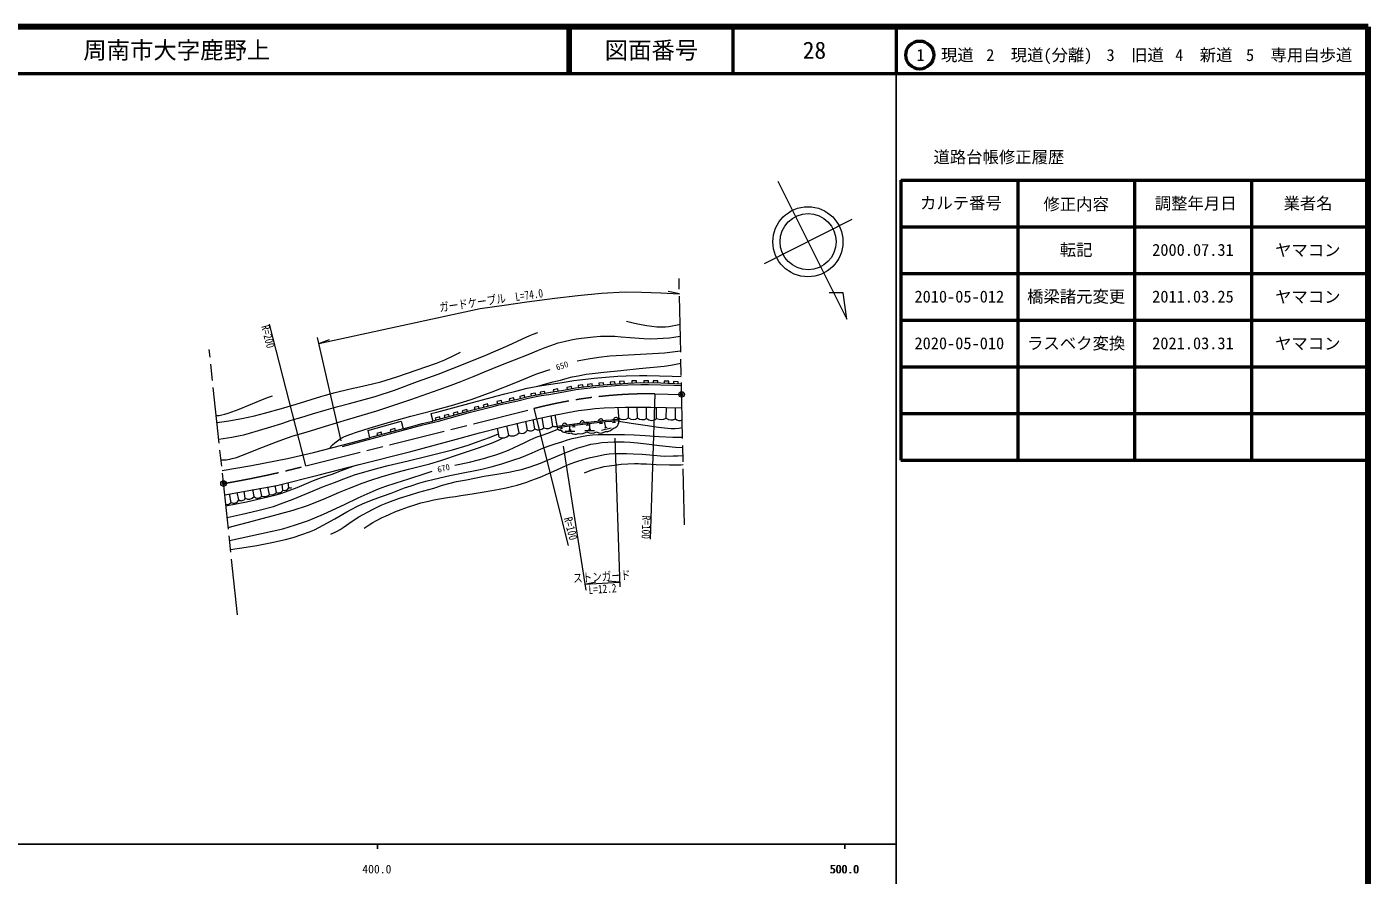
# Model space of a CAD drawing. Units: millimetres, scale not verified. Extents: x 40000 to 680000, y 20000 to 380000.
# Drawn here: x 392934 to 680000, y 198357 to 380000 of the extents above; entities that cross this region are included whole.
import ezdxf
from ezdxf.enums import TextEntityAlignment as Align

# ---------------------------------------------------------------- set-up
doc = ezdxf.new("R2010")
doc.units = ezdxf.units.MM
doc.header["$LTSCALE"] = 1000
doc.header["$PDMODE"] = 32
doc.header["$PDSIZE"] = 500
doc.linetypes.add('CHAIN', pattern=[18.5, 12, -1.5, 3.5, -1.5])
for name, color, linetype, lineweight in [('M-BGD', 7, 'Continuous', 13), ('M-BMK', 2, 'CHAIN', 13), ('M-BMK-SRVR', 3, 'Continuous', 13), ('M-STR-HTXT', 7, 'Continuous', 13), ('M-TTL', 2, 'Continuous', 140), ('M-TTL-BAND', 7, 'Continuous', 25), ('M-TTL-FRAM', 2, 'Continuous', 50), ('M-TTL-LINE', 7, 'Continuous', 50)]:
    doc.layers.add(name, color=color, linetype=linetype, lineweight=lineweight)
doc.layers.add('M-OTRS', color=6, linetype='Continuous')
doc.layers.add('M-TTL-TXT', color=7, linetype='Continuous')
doc.styles.add('ＭＳ ゴシック', font='')
doc.styles.get('ＭＳ ゴシック').set_extended_font_data('MS Gothic')

msp = doc.modelspace()

# ---------------------------------------------------------------- linework, layer by layer
at = {"layer": 'M-BGD'}
for p, q in [((501785, 301578), (500803, 301392)), ((501878, 301086), (501785, 301578)), ((503750, 301949), (502768, 301763)), ((502768, 301763), (502861, 301272)), ((503843, 301457), (503750, 301949)), ((506586, 302458), (505601, 302284)), ((505601, 302284), (505688, 301792)), ((506673, 301966), (506586, 302458)), ((509472, 302972), (508488, 302796)), ((508488, 302796), (508576, 302304)), ((509560, 302480), (509472, 302972)), ((511949, 303312), (510956, 303196)), ((510956, 303196), (511014, 302699)), ((512007, 302815), (511949, 303312)), ((513935, 303544), (512942, 303428)), ((512942, 303428), (513000, 302931)), ((513994, 303047), (513935, 303544)), ((516343, 303782), (515347, 303690)), ((515347, 303690), (515393, 303192)), ((516389, 303284), (516343, 303782)), ((518803, 303964), (517805, 303898)), ((517805, 303898), (517838, 303399)), ((518836, 303465), (518803, 303964)), ((520798, 304096), (519800, 304030)), ((519800, 304030), (519833, 303531)), ((520831, 303597), (520798, 304096)), ((523426, 304214), (522427, 304177)), ((522427, 304177), (522445, 303677)), ((523445, 303714), (523426, 304214)), ((524999, 304236), (524990, 303736)), ((525999, 304218), (524999, 304236)), ((525990, 303718), (525999, 304218)), ((526999, 304200), (526990, 303700)), ((527998, 304182), (526999, 304200)), ((527989, 303682), (527998, 304182)), ((529344, 304142), (529324, 303643)), ((530343, 304102), (529344, 304142)), ((530323, 303603), (530343, 304102)), ((531342, 304062), (531322, 303563)), ((532341, 304023), (531342, 304062)), ((532321, 303523), (532341, 304023)), ((489623, 298742), (488656, 298485)), ((489751, 298259), (489623, 298742)), ((491555, 299256), (490589, 298999)), ((490589, 298999), (490717, 298516)), ((491684, 298773), (491555, 299256)), ((494489, 299976), (493515, 299747)), ((493515, 299747), (493630, 299260)), ((494603, 299490), (494489, 299976)), ((497139, 300575), (496163, 300360)), ((496163, 300360), (496270, 299872)), ((497247, 300087), (497139, 300575)), ((499409, 301099), (498435, 300870)), ((498435, 300870), (498550, 300383)), ((499523, 300612), (499409, 301099)), ((500803, 301392), (500895, 300901)), ((521709, 296256), (521702, 298580)), ((523626, 296301), (523589, 298575)), ((525580, 296169), (525574, 298570)), ((479426, 297199), (479828, 295591)), ((481288, 296502), (480323, 296242)), ((480323, 296242), (480453, 295759)), ((481418, 296019), (481288, 296502)), ((483219, 297023), (482254, 296762)), ((482254, 296762), (482384, 296280)), ((483349, 296540), (483219, 297023)), ((485150, 297543), (484185, 297283)), ((484185, 297283), (484315, 296800)), ((485280, 297060), (485150, 297543)), ((487081, 298064), (486116, 297803)), ((486116, 297803), (486246, 297321)), ((487211, 297581), (487081, 298064)), ((488656, 298485), (488785, 298002)), ((501664, 293929), (501319, 295921)), ((503583, 294146), (503222, 296338)), ((505521, 294527), (505169, 296747)), ((506512, 294195), (505998, 296903)), ((515256, 295613), (516239, 295736)), ((515439, 295636), (516035, 295711)), ((518265, 295898), (518864, 295938)), ((518495, 295913), (519484, 295979)), ((518565, 295918), (518604, 295319)), ((519444, 298528), (519611, 295573)), ((527717, 296112), (527726, 298541)), ((529790, 296207), (529817, 298495)), ((531739, 296037), (531779, 298452)), ((465896, 293600), (473071, 295546)), ((465896, 293600), (466290, 291992)), ((473492, 293945), (466290, 291992)), ((468795, 293189), (467830, 292927)), ((467830, 292927), (467961, 292445)), ((468926, 292706), (468795, 293189)), ((471690, 293974), (470725, 293712)), ((470725, 293712), (470856, 293230)), ((471821, 293492), (471690, 293974)), ((473071, 295546), (473492, 293945)), ((494023, 292115), (493650, 294057)), ((496095, 292548), (495647, 294560)), ((498270, 293042), (497854, 295105)), ((500098, 293641), (499708, 295547)), ((506916, 294553), (507511, 294634)), ((506997, 293958), (507591, 294039)), ((507213, 294593), (507294, 293999)), ((507528, 294636), (508510, 294769)), ((508124, 293395), (510223, 293443)), ((508922, 293713), (509412, 293724)), ((509167, 293719), (509150, 294466)), ((509634, 294922), (510229, 295002)), ((509714, 294327), (510309, 294407)), ((509932, 294962), (510012, 294367)), ((511308, 295144), (512290, 295274)), ((512349, 293541), (514449, 293541)), ((512587, 295317), (513183, 295387)), ((512657, 294721), (513253, 294791)), ((512885, 295352), (512955, 294756)), ((513154, 293841), (513644, 293841)), ((513399, 293841), (513399, 295110)), ((515514, 295041), (516109, 295116)), ((515737, 295674), (515812, 295078)), ((515922, 293656), (517958, 294172)), ((516866, 294205), (516544, 295472)), ((516629, 294145), (517104, 294265)), ((518305, 295300), (518903, 295339)), ((444839, 279886), (444538, 281483)), ((446336, 280307), (446087, 281761)), ((447740, 280825), (447571, 282103)), ((448974, 281330), (448839, 282415)), ((436644, 278157), (436274, 280003)), ((438278, 278716), (437929, 280299)), ((439670, 279053), (439414, 280565)), ((441578, 279422), (441323, 280907)), ((443201, 279527), (442906, 281191))]:
    msp.add_line(p, q, dxfattribs=at)
for points in [[(521239, 316978), (522977, 316545), (524443, 316232), (525612, 316035), (526673, 315877), (527738, 315777), (528549, 315773), (529601, 315792), (530311, 315842), (531044, 315958), (531824, 316092), (532733, 316301)], [(434022, 291730), (436826, 292176), (438616, 292488), (439411, 292671), (440577, 292983), (442488, 293544), (445162, 294356), (447504, 295100), (449501, 295747), (451571, 296385), (454091, 297138), (456963, 297987), (459484, 298688), (461995, 299343), (467459, 300880), (471608, 302237), (476564, 304036), (480983, 305653), (484039, 306855), (487476, 308165), (491176, 309693), (495958, 311791), (499005, 313192), (500605, 313925), (501316, 314215), (502317, 314583)], [(434495, 287292), (435200, 287292), (435585, 287297), (435975, 287332), (436355, 287413), (436910, 287570), (437785, 287814), (439103, 288292), (443253, 289952), (446387, 291137), (448511, 291930), (449935, 292397), (452722, 293242), (456865, 294495), (461537, 295913), (467859, 297791), (475116, 300180), (481198, 302334), (483723, 303249), (485813, 304034), (488676, 305183), (490917, 306098), (492780, 306884), (494721, 307684), (497303, 308692), (500242, 309832), (502469, 310747), (503857, 311328), (505061, 311795), (506666, 312315), (507962, 312655), (509421, 313016), (510519, 313200), (511617, 313348), (512909, 313498), (514220, 313633), (515679, 313732), (517655, 313732), (518774, 313739), (520139, 313654), (522037, 313491), (525004, 313279), (526411, 313229), (527912, 313250), (529145, 313307), (530483, 313392), (531404, 313534), (532790, 313760)], [(433645, 295270), (436167, 295618), (438947, 296129), (441639, 296714), (443823, 297257), (447408, 298248), (450609, 299191), (455881, 300854), (456880, 301153), (458944, 301696), (462147, 302472), (464156, 302929), (466888, 303558), (468710, 304012), (472147, 305069), (480581, 307974), (482407, 308732), (484315, 309608), (485724, 310321)], [(510739, 308491), (513063, 308885), (515342, 309236), (517724, 309528), (520448, 309719), (524291, 309909), (529427, 310231), (532860, 310612)], [(502292, 303089), (505526, 303974), (507121, 304378), (508582, 304783), (509649, 305041), (510937, 305298), (512672, 305619), (514537, 305840), (516439, 306061), (520063, 306443), (523989, 306823), (529309, 307376), (530793, 307583), (532918, 307993)], [(457837, 289773), (458006, 290142), (458106, 290317), (458330, 290521), (458841, 290939), (459988, 291785), (460929, 292277), (462067, 292739), (463734, 293297), (466213, 294033), (470773, 295442), (475145, 296641), (480142, 297943), (484336, 299077), (488240, 300307), (492553, 301854), (497619, 303874), (501889, 305598), (504004, 306341), (504921, 306608)], [(479426, 297199), (480649, 297491), (487512, 299376), (492309, 300652), (493574, 300978), (495226, 301391), (497592, 301996), (500014, 302600), (502292, 303089), (504051, 303371), (507500, 303877), (510033, 304249), (511181, 304394), (512533, 304541), (514327, 304751), (516808, 304980), (519404, 305173), (521214, 305271), (524028, 305375), (525635, 305339), (528304, 305298), (531065, 305201), (532981, 305161)], [(460458, 290131), (462352, 290613), (477650, 294762), (481048, 295574), (487914, 297460), (492709, 298735), (493967, 299059), (495665, 299432), (497983, 299941), (500221, 300468), (503020, 301039), (504631, 301301), (507833, 301866), (510402, 302325), (511539, 302469), (512891, 302616), (514682, 302826), (517156, 303054), (519746, 303246), (521551, 303344), (524354, 303447), (525953, 303412), (528620, 303371), (531376, 303274), (533024, 303194)], [(533018, 303495), (528627, 303671), (524352, 303747), (521538, 303644), (517131, 303353), (514651, 303124), (510357, 302622), (507780, 302161), (504581, 301597), (500157, 300761), (497916, 300234), (495601, 299725), (492633, 299025), (487836, 297749), (479828, 295591)], [(433487, 296746), (434070, 296809), (434656, 296916), (435298, 297079), (436004, 297312), (438412, 298166), (442500, 299843), (444435, 300605), (445530, 300971)], [(435291, 279827), (446419, 281820), (455514, 284056), (464089, 286280), (475118, 289089), (484892, 291679), (489795, 293045), (494320, 294233), (498647, 295301), (501714, 296013), (504729, 296663), (508741, 297421), (510971, 297834), (512920, 298088), (514569, 298274), (516527, 298423), (520955, 298582), (526504, 298568), (533130, 298423)], [(506456, 294491), (510119, 294987), (513089, 295379), (514977, 295579), (516776, 295804), (518090, 295887), (519587, 295986)], [(506512, 294195), (510159, 294690), (513125, 295081), (515011, 295281), (516804, 295505), (518109, 295587), (519604, 295686)], [(435814, 274921), (439054, 275628), (442377, 276416), (445701, 277314), (447244, 277869), (449964, 278878), (453357, 280285), (456454, 281549), (458750, 282438), (460797, 283223), (463090, 284046), (464774, 284564), (466570, 285090), (468374, 285599), (470297, 286094), (472404, 286560), (474571, 287069), (478877, 288133), (481451, 288772), (484024, 289436), (487396, 290431), (489528, 291182), (491929, 292079), (493875, 292888)], [(473492, 293945), (477576, 295052), (479828, 295591)], [(484551, 286137), (487637, 286820), (490951, 287634), (491840, 287898), (493102, 288291), (494520, 288759), (495992, 289374), (497207, 289946), (499346, 290932), (500654, 291556), (501967, 292106), (503192, 292582), (504627, 293074), (506604, 293826), (506512, 294195)], [(519611, 295573), (522305, 295131), (525278, 294691), (528137, 294292), (529436, 294127), (530823, 294028), (531682, 294017), (532442, 294072), (533224, 294182)], [(434740, 284991), (441051, 286095), (448719, 287553), (454313, 288875), (462276, 290903), (466290, 291992)], [(436038, 272818), (441480, 274228), (446515, 275567), (449925, 276499), (453035, 277495), (456421, 278869), (459828, 280366), (461976, 281191), (464698, 282279), (466530, 282946), (468785, 283655), (472184, 284670), (474641, 285320), (479204, 286427), (481568, 287119), (485750, 288563), (489619, 289839), (492385, 290862), (493896, 291529), (494858, 291966)], [(436539, 268113), (439901, 268559), (442176, 268955), (445343, 269596), (448280, 270237), (449913, 270672), (451806, 271267), (453416, 271839), (454511, 272307), (456374, 273276), (458816, 274649), (461415, 276164), (462331, 276683), (463720, 277377), (464941, 277934), (467234, 278875), (469042, 279508), (470882, 280171), (472328, 280731), (473755, 281281), (475159, 281754), (476834, 282274), (478345, 282694), (480108, 283128), (483485, 283923), (486286, 284488), (488863, 284993), (490328, 285298), (492289, 285786), (494571, 286435), (497384, 287329), (498491, 287725), (499697, 288214), (501086, 288816), (503028, 289619), (504494, 290191), (505997, 290710), (507427, 291169), (508664, 291558), (509663, 291833), (510740, 292085), (511666, 292292), (512811, 292491), (514001, 292613), (515222, 292719), (516543, 292742), (519088, 292735), (520866, 292735), (522922, 292636), (525288, 292514), (528290, 292270), (531206, 292171), (533270, 292133)], [(457993, 271367), (459379, 272020), (459981, 272382), (460666, 272826), (462547, 274129), (463986, 275056), (466886, 276682), (468777, 277587), (470228, 278178), (472680, 279079), (475076, 279821), (476863, 280337), (480011, 281256), (481873, 281830), (484870, 282615), (487028, 283032), (490837, 283799), (493105, 284176), (496085, 284664), (497744, 284972), (498829, 285238), (500410, 285686), (501842, 286196), (502887, 286573), (504398, 287201), (508268, 288854), (510958, 289831), (511991, 290167), (512895, 290416), (513667, 290607), (514758, 290805), (516021, 290968), (517256, 291055), (518567, 291125), (519913, 291154), (520777, 291119), (522086, 291039), (523629, 290923), (525561, 290691), (528319, 290354), (531750, 289982), (533318, 289941)], [(465114, 272629), (466203, 273385), (467002, 273873), (467801, 274326), (468946, 274926), (469674, 275252), (470476, 275608), (471696, 276121), (473016, 276677), (474602, 277255), (475938, 277668), (477266, 278046), (478588, 278385), (480020, 278699), (481220, 278949), (482141, 279101), (483373, 279292), (484654, 279470), (485806, 279646), (487289, 279872), (488700, 280091), (490782, 280421), (492464, 280708), (494037, 280990), (495504, 281292), (496671, 281567), (497907, 281885), (499046, 282219), (499941, 282521), (500828, 282839), (502011, 283286), (503156, 283731), (504086, 284132), (506339, 285156), (508340, 286063), (509205, 286407), (510430, 286842), (512234, 287414), (513549, 287759), (514654, 288028), (515619, 288243), (516568, 288414), (517573, 288544), (518748, 288624), (519964, 288664), (521261, 288655), (522697, 288605), (524627, 288485), (527057, 288260), (528557, 288115), (529442, 288105), (531280, 288120), (532256, 288160), (533356, 288239)], [(435545, 277436), (439952, 278313), (444525, 279389), (446319, 279805), (447501, 280158), (448875, 280616), (450770, 281371), (452754, 282232), (454308, 282870), (456016, 283513), (458273, 284246), (460297, 284994), (462765, 285937)], [(436335, 270029), (445428, 271985), (447725, 272536), (450457, 273337), (453201, 274314), (456405, 275621), (460910, 277732), (463866, 279145), (466403, 280326), (468170, 281079), (469771, 281668), (471950, 282339), (474688, 283249), (478186, 284344), (479694, 284850)], [(512268, 284482), (513488, 284976), (514564, 285358), (515723, 285680), (516528, 285841), (517570, 286001), (518684, 286163), (520120, 286341), (521579, 286451), (522977, 286501), (523829, 286485), (524328, 286446), (525587, 286402), (527639, 286296), (530440, 286182), (532037, 286189), (532895, 286245), (533399, 286294)]]:
    msp.add_lwpolyline(points, dxfattribs=at)
for centre, radius, start, end in [((515760, 295578), 505, 18.29887, 175.95706), ((518263, 295439), 1364, 279.77219, 10.44693), ((518996, 295848), 505, 14.94691, 172.6051), ((520645, 297737), 1824, 233.94253, 305.69707), ((522645, 297276), 1384, 227.45153, 315.19963), ((524691, 297524), 1621, 228.97555, 303.28386), ((526681, 297349), 1614, 227.00148, 309.97177), ((528648, 298485), 2549, 248.59489, 296.62345), ((530894, 297605), 1782, 231.70745, 298.33568), ((532618, 297082), 1365, 229.97245, 294.67275), ((496828, 294353), 1948, 247.89178, 317.72773), ((498820, 294453), 1514, 248.70543, 327.55867), ((500736, 294572), 1129, 235.56279, 325.30183), ((502499, 295141), 1472, 235.44989, 317.4344), ((504302, 295610), 1631, 243.86757, 318.38918), ((506026, 295478), 1076, 242.02736, 293.5283), ((507087, 294346), 710, 227.12699, 285.76054), ((507988, 293993), 782, 204.95571, 277.49724), ((508033, 294606), 505, 18.88882, 176.54701), ((508954, 294579), 1612, 237.60731, 288.47104), ((510302, 294067), 1318, 230.5615, 300.0102), ((511493, 295142), 2278, 256.50293, 304.31422), ((511812, 295112), 505, 18.68988, 176.34807), ((513797, 295302), 2283, 243.45122, 297.45982), ((515731, 294619), 1605, 236.73737, 309.45553), ((516987, 295285), 1921, 262.9247, 321.68897), ((494753, 293796), 1833, 246.52686, 317.06618), ((448101, 281701), 948, 247.60599, 336.98609), ((449263, 282219), 934, 251.97883, 294.03099), ((437211, 279169), 1160, 240.75265, 336.98422), ((438833, 279466), 933, 233.48967, 333.75101), ((440415, 280318), 1468, 239.51058, 322.367), ((442346, 280143), 1054, 223.19979, 324.2269), ((443752, 280933), 1510, 248.62335, 316.07411), ((445314, 281070), 1276, 248.17, 323.27852), ((446789, 281241), 1038, 244.11856, 336.33834), ((435811, 278817), 1063, 253.392, 321.66392)]:
    msp.add_arc(centre, radius, start, end, dxfattribs=at)
at = {"layer": 'M-BMK'}
for p, q in [((533687, 273353), (532516, 326116)), ((438035, 254077), (431975, 310932)), ((527328, 301423), (533066, 301304)), ((452639, 286010), (501432, 298243))]:
    msp.add_line(p, q, dxfattribs=at)
for centre, radius, start, end in [((526465, 201427), 100000, 89.50598, 104.49736), ((401844, 479453), 200000, 279.55257, 284.7127)]:
    msp.add_arc(centre, radius, start, end, dxfattribs=at)
at = {"layer": 'M-BMK-SRVR'}
for p, q in [((553630, 346953), (568459, 317440)), ((569522, 338710), (550758, 329282)), ((567661, 323050), (564660, 323049)), ((568459, 317440), (567661, 323050))]:
    msp.add_line(p, q, dxfattribs=at)
for centre, radius in [((560102, 333978), 7500), ((560140, 333996), 6000), ((533066, 301304), 600), ((435035, 282226), 600)]:
    msp.add_circle(centre, radius, dxfattribs=at)
at = {"layer": 'M-OTRS'}
for p in [(533066, 301304), (435035, 282226)]:
    msp.add_point(p, dxfattribs=at)
at = {"layer": 'M-STR-HTXT'}
for p, q in [((532588, 322863), (530179, 323336)), ((452639, 286010), (444840, 316333)), ((460191, 291370), (455142, 313487)), ((455438, 312192), (457741, 313043)), ((527328, 301423), (526342, 270334)), ((501432, 298243), (508756, 268945)), ((507691, 290212), (512534, 259396)), ((518742, 291921), (519822, 260070)), ((519787, 261102), (517339, 261292)), ((512339, 260640), (514744, 261132)), ((512339, 260640), (519787, 261102))]:
    msp.add_line(p, q, dxfattribs=at)
msp.add_lwpolyline([(455438, 312192), (489929, 319698), (495058, 320422), (499961, 321115), (505901, 321915), (510881, 322505), (515912, 322941), (520982, 323227), (524512, 323204), (528636, 323078), (532588, 322863)], dxfattribs=at)
at = {"layer": 'M-TTL'}
for p, q in [((680000, 380000), (40000, 380000)), ((680000, 20000), (680000, 380000))]:
    msp.add_line(p, q, dxfattribs=at)
at = {"layer": 'M-TTL-BAND'}
for p, q in [((579000, 20000), (579000, 370000)), ((40000, 205000), (579000, 205000)), ((468000, 205000), (468000, 204000)), ((568000, 205000), (568000, 204000))]:
    msp.add_line(p, q, dxfattribs=at)
at = {"layer": 'M-TTL-FRAM'}
for p, q in [((580000, 347197), (580000, 287197)), ((580000, 347197), (680000, 347197)), ((580000, 287197), (680000, 287197))]:
    msp.add_line(p, q, dxfattribs=at)
at = {"layer": 'M-TTL-LINE'}
for p, q in [((508747, 380000), (508747, 370000)), ((509247, 380000), (509247, 370000)), ((543997, 380000), (543997, 370000)), ((579000, 380000), (579000, 370000)), ((40000, 370000), (680000, 370000)), ((605000, 347197), (605000, 287197)), ((630000, 347197), (630000, 287197)), ((655000, 347197), (655000, 287197)), ((580000, 337197), (680000, 337197)), ((580000, 327197), (680000, 327197)), ((580000, 317197), (680000, 317197)), ((580000, 307197), (680000, 307197)), ((580000, 297197), (680000, 297197))]:
    msp.add_line(p, q, dxfattribs=at)
msp.add_circle((584031, 373958), 3000, dxfattribs=at)

# ---------------------------------------------------------------- texts
at = {"layer": 'M-BGD', "style": 'ＭＳ ゴシック'}
for s, rotation, p in [('650', 17.933, (507489, 307439)), ('670', 14.839, (482123, 285493))]:
    msp.add_text(s, height=1320, rotation=rotation, dxfattribs=at).set_placement(p, align=Align.MIDDLE_CENTER)
at = {"layer": 'M-STR-HTXT', "style": 'ＭＳ ゴシック', "width": 0.8}
for s, rotation, p in [('ガードケーブル\u3000L=74.0', 8.042, (492501, 320009)), ('ストンガード', 3.543, (516066, 260820))]:
    msp.add_text(s, height=1833, rotation=rotation, dxfattribs=at).set_placement(p, align=Align.BOTTOM_CENTER)
msp.add_text('R=200', height=1833, rotation=284.425, dxfattribs=at).set_placement((444840, 316333), align=Align.TOP_LEFT)
msp.add_text('R=100', height=1833, rotation=284.036, dxfattribs=at).set_placement((508540, 269810), align=Align.BOTTOM_RIGHT)
msp.add_text('R=100', height=1833, rotation=268.183, dxfattribs=at).set_placement((526342, 270334), align=Align.TOP_RIGHT)
msp.add_text('L=12.2', height=1833, rotation=3.543, dxfattribs=at).set_placement((516072, 260571), align=Align.TOP_CENTER)
at = {"layer": 'M-TTL-BAND', "style": 'ＭＳ ゴシック'}
for s, p in [('400.0', (467844, 198195)), ('500.0', (567844, 198195)), ('500.0', (568000, 198195))]:
    msp.add_text(s, height=1833, dxfattribs=at).set_placement(p, align=Align.BOTTOM_CENTER)
at = {"layer": 'M-TTL-TXT', "style": 'ＭＳ ゴシック'}
msp.add_text('周南市大字鹿野上', height=3666, dxfattribs=at).set_placement((405024, 375000), align=Align.MIDDLE_LEFT)
for s, height, p in [('図面番号', 3666, (526622, 375000)), ('28', 3666, (561497, 375000)), ('1\u3000現道', 2566, (589448, 373958)), ('2\u3000現道(分離)', 2566, (609619, 373958)), ('3\u3000旧道', 2566, (630121, 373958)), ('4\u3000新道', 2566, (644824, 373958)), ('5\u3000専用自歩道', 2566, (665228, 373958)), ('道路台帳修正履歴', 2566, (600968, 352113)), ('カルテ番号', 2566, (592839, 342277)), ('修正内容', 2566, (617509, 342023)), ('調整年月日', 2566, (643089, 342197)), ('業者名', 2566, (667134, 342197)), ('転記', 2566, (617500, 332245)), ('2000.07.31', 2566, (642500, 332245)), ('ヤマコン', 2566, (667077, 332189)), ('2010-05-012', 2566, (592500, 322245)), ('橋梁諸元変更', 2566, (617500, 322245)), ('2011.03.25', 2566, (642500, 322245)), ('ヤマコン', 2566, (667077, 322189)), ('2020-05-010', 2566, (592500, 312245)), ('ラスベク変換', 2566, (617500, 312245)), ('2021.03.31', 2566, (642500, 312245)), ('ヤマコン', 2566, (667077, 312189))]:
    msp.add_text(s, height=height, dxfattribs=at).set_placement(p, align=Align.MIDDLE_CENTER)

doc.saveas('drawing.dxf')
